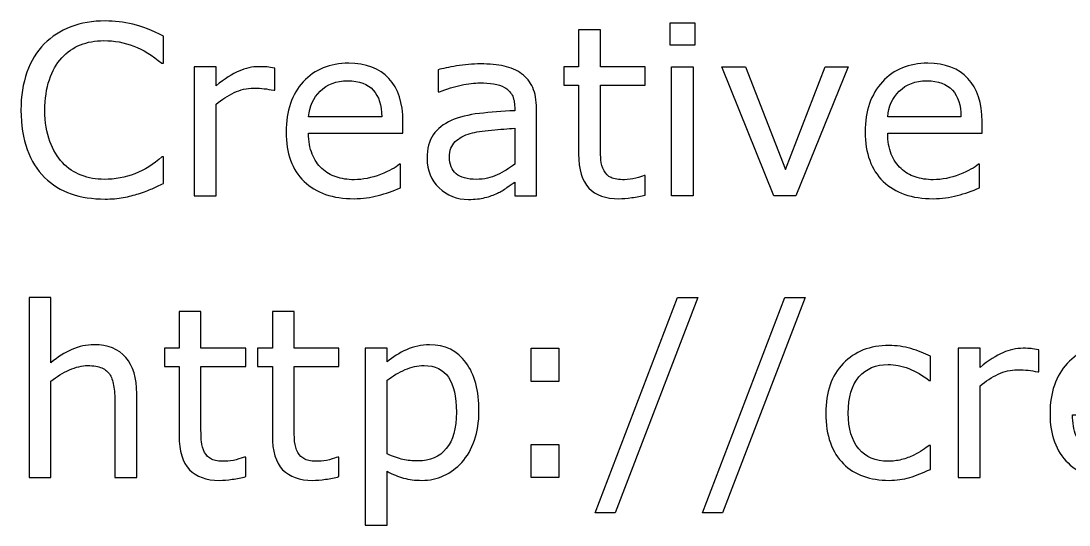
# Model space of a CAD drawing. Extents: x -419 to 481, y -215 to 497.
# Drawn here: x -419.03 to -386.21, y -111.7 to -95.91 of the extents above; entities that cross this region are included whole.
import ezdxf

# ---------------------------------------------------------------- set-up
doc = ezdxf.new("R2010")
doc.units = 0
doc.header["$MEASUREMENT"] = 0
doc.layers.add('LAYER_1_0', color=160, linetype='Continuous')

# ---------------------------------------------------------------- blocks, each defined once
blk = doc.blocks.new('AI9-BLK1')
at = {"layer": 'LAYER_1_0', "color": 7}
for points in [[(-118.599, -6.152), (-119.37, -6.152), (-119.37, -5.446), (-118.599, -5.446), (-118.599, -6.152)], [(-118.643, -10.87), (-119.326, -10.87), (-119.326, -6.824), (-118.643, -6.824), (-118.643, -10.87)], [(-113.799, -6.824), (-115.436, -10.87), (-116.12, -10.87), (-117.746, -6.824), (-117.009, -6.824), (-115.755, -10.044), (-114.512, -6.824), (-113.799, -6.824)], [(-118.5, -14.056), (-121.093, -20.792), (-121.719, -20.792), (-119.137, -14.056), (-118.5, -14.056)], [(-115.136, -14.056), (-117.729, -20.792), (-118.355, -20.792), (-115.773, -14.056), (-115.136, -14.056)], [(-122.856, -16.68), (-123.716, -16.68), (-123.716, -15.643), (-122.856, -15.643), (-122.856, -16.68)], [(-122.856, -19.689), (-123.716, -19.689), (-123.716, -18.653), (-122.856, -18.653), (-122.856, -19.689)]]:
    blk.add_lwpolyline(points, dxfattribs=at)
for points, knots in [([(-135.232, -10.482), (-135.364, -10.54), (-135.484, -10.594), (-135.591, -10.645), (-135.698, -10.695), (-135.839, -10.748), (-136.012, -10.803), (-136.159, -10.849), (-136.319, -10.888), (-136.491, -10.921), (-136.663, -10.953), (-136.854, -10.969), (-137.061, -10.969), (-137.451, -10.969), (-137.806, -10.914), (-138.126, -10.805), (-138.445, -10.695), (-138.723, -10.523), (-138.959, -10.289), (-139.19, -10.061), (-139.371, -9.77), (-139.501, -9.416), (-139.631, -9.063), (-139.697, -8.653), (-139.697, -8.185), (-139.697, -7.742), (-139.634, -7.346), (-139.508, -6.996), (-139.383, -6.647), (-139.203, -6.351), (-138.966, -6.111), (-138.737, -5.877), (-138.46, -5.699), (-138.137, -5.575), (-137.812, -5.453), (-137.452, -5.391), (-137.057, -5.391), (-136.768, -5.391), (-136.48, -5.426), (-136.192, -5.496), (-135.904, -5.566), (-135.583, -5.689), (-135.232, -5.865), (-135.232, -5.865), (-135.232, -6.714), (-135.232, -6.714), (-135.232, -6.714), (-135.285, -6.714), (-135.285, -6.714), (-135.582, -6.468), (-135.875, -6.289), (-136.167, -6.177), (-136.458, -6.064), (-136.77, -6.008), (-137.102, -6.008), (-137.374, -6.008), (-137.618, -6.052), (-137.836, -6.14), (-138.055, -6.228), (-138.249, -6.364), (-138.42, -6.55), (-138.586, -6.73), (-138.715, -6.958), (-138.808, -7.234), (-138.9, -7.51), (-138.947, -7.828), (-138.947, -8.189), (-138.947, -8.567), (-138.895, -8.892), (-138.793, -9.164), (-138.691, -9.436), (-138.559, -9.658), (-138.398, -9.829), (-138.23, -10.006), (-138.033, -10.138), (-137.807, -10.224), (-137.583, -10.309), (-137.345, -10.352), (-137.094, -10.352), (-136.75, -10.352), (-136.428, -10.293), (-136.127, -10.175), (-135.826, -10.058), (-135.545, -9.882), (-135.282, -9.646), (-135.282, -9.646), (-135.232, -9.646), (-135.232, -9.646), (-135.232, -9.646), (-135.232, -10.482), (-135.232, -10.482)], [0, 0, 0, 0, 1, 1, 1, 2, 2, 2, 3, 3, 3, 4, 4, 4, 5, 5, 5, 6, 6, 6, 7, 7, 7, 8, 8, 8, 9, 9, 9, 10, 10, 10, 11, 11, 11, 12, 12, 12, 13, 13, 13, 14, 14, 14, 15, 15, 15, 16, 16, 16, 17, 17, 17, 18, 18, 18, 19, 19, 19, 20, 20, 20, 21, 21, 21, 22, 22, 22, 23, 23, 23, 24, 24, 24, 25, 25, 25, 26, 26, 26, 27, 27, 27, 28, 28, 28, 29, 29, 29, 30, 30, 30, 30]), ([(-120.151, -10.842), (-120.279, -10.876), (-120.418, -10.904), (-120.569, -10.925), (-120.72, -10.947), (-120.854, -10.958), (-120.972, -10.958), (-121.384, -10.958), (-121.698, -10.847), (-121.913, -10.624), (-122.127, -10.402), (-122.235, -10.045), (-122.235, -9.554), (-122.235, -9.554), (-122.235, -7.397), (-122.235, -7.397), (-122.235, -7.397), (-122.698, -7.397), (-122.698, -7.397), (-122.698, -7.397), (-122.698, -6.824), (-122.698, -6.824), (-122.698, -6.824), (-122.235, -6.824), (-122.235, -6.824), (-122.235, -6.824), (-122.235, -5.666), (-122.235, -5.666), (-122.235, -5.666), (-121.551, -5.666), (-121.551, -5.666), (-121.551, -5.666), (-121.551, -6.824), (-121.551, -6.824), (-121.551, -6.824), (-120.151, -6.824), (-120.151, -6.824), (-120.151, -6.824), (-120.151, -7.397), (-120.151, -7.397), (-120.151, -7.397), (-121.551, -7.397), (-121.551, -7.397), (-121.551, -7.397), (-121.551, -9.247), (-121.551, -9.247), (-121.551, -9.461), (-121.546, -9.627), (-121.537, -9.747), (-121.527, -9.867), (-121.493, -9.979), (-121.436, -10.083), (-121.383, -10.18), (-121.31, -10.251), (-121.218, -10.296), (-121.125, -10.34), (-120.983, -10.363), (-120.793, -10.363), (-120.683, -10.363), (-120.567, -10.346), (-120.447, -10.313), (-120.327, -10.28), (-120.24, -10.253), (-120.187, -10.231), (-120.187, -10.231), (-120.151, -10.231), (-120.151, -10.231), (-120.151, -10.231), (-120.151, -10.842), (-120.151, -10.842)], [0, 0, 0, 0, 1, 1, 1, 2, 2, 2, 3, 3, 3, 4, 4, 4, 5, 5, 5, 6, 6, 6, 7, 7, 7, 8, 8, 8, 9, 9, 9, 10, 10, 10, 11, 11, 11, 12, 12, 12, 13, 13, 13, 14, 14, 14, 15, 15, 15, 16, 16, 16, 17, 17, 17, 18, 18, 18, 19, 19, 19, 20, 20, 20, 21, 21, 21, 22, 22, 22, 23, 23, 23, 23]), ([(-131.745, -7.563), (-131.745, -7.563), (-131.782, -7.563), (-131.782, -7.563), (-131.883, -7.54), (-131.981, -7.523), (-132.077, -7.512), (-132.172, -7.502), (-132.284, -7.497), (-132.414, -7.497), (-132.624, -7.497), (-132.827, -7.543), (-133.022, -7.636), (-133.218, -7.729), (-133.406, -7.849), (-133.586, -7.996), (-133.586, -7.996), (-133.586, -10.87), (-133.586, -10.87), (-133.586, -10.87), (-134.27, -10.87), (-134.27, -10.87), (-134.27, -10.87), (-134.27, -6.824), (-134.27, -6.824), (-134.27, -6.824), (-133.586, -6.824), (-133.586, -6.824), (-133.586, -6.824), (-133.586, -7.422), (-133.586, -7.422), (-133.316, -7.204), (-133.079, -7.05), (-132.872, -6.96), (-132.666, -6.869), (-132.456, -6.824), (-132.241, -6.824), (-132.123, -6.824), (-132.037, -6.827), (-131.984, -6.833), (-131.931, -6.839), (-131.851, -6.851), (-131.745, -6.867), (-131.745, -6.867), (-131.745, -7.563), (-131.745, -7.563)], [0, 0, 0, 0, 1, 1, 1, 2, 2, 2, 3, 3, 3, 4, 4, 4, 5, 5, 5, 6, 6, 6, 7, 7, 7, 8, 8, 8, 9, 9, 9, 10, 10, 10, 11, 11, 11, 12, 12, 12, 13, 13, 13, 14, 14, 14, 15, 15, 15, 15]), ([(-127.735, -8.908), (-127.735, -8.908), (-130.69, -8.908), (-130.69, -8.908), (-130.69, -9.157), (-130.652, -9.374), (-130.578, -9.559), (-130.504, -9.744), (-130.402, -9.896), (-130.273, -10.015), (-130.148, -10.131), (-130.001, -10.218), (-129.829, -10.276), (-129.658, -10.334), (-129.469, -10.363), (-129.263, -10.363), (-128.991, -10.363), (-128.716, -10.308), (-128.439, -10.199), (-128.162, -10.09), (-127.965, -9.983), (-127.848, -9.878), (-127.848, -9.878), (-127.812, -9.878), (-127.812, -9.878), (-127.812, -9.878), (-127.812, -10.618), (-127.812, -10.618), (-128.041, -10.715), (-128.275, -10.796), (-128.513, -10.861), (-128.751, -10.925), (-129.002, -10.958), (-129.264, -10.958), (-129.933, -10.958), (-130.456, -10.777), (-130.832, -10.414), (-131.207, -10.051), (-131.395, -9.536), (-131.395, -8.869), (-131.395, -8.208), (-131.215, -7.684), (-130.856, -7.296), (-130.496, -6.908), (-130.022, -6.714), (-129.435, -6.714), (-128.891, -6.714), (-128.472, -6.873), (-128.177, -7.19), (-127.883, -7.507), (-127.735, -7.956), (-127.735, -8.54), (-127.735, -8.54), (-127.735, -8.908), (-127.735, -8.908)], [0, 0, 0, 0, 1, 1, 1, 2, 2, 2, 3, 3, 3, 4, 4, 4, 5, 5, 5, 6, 6, 6, 7, 7, 7, 8, 8, 8, 9, 9, 9, 10, 10, 10, 11, 11, 11, 12, 12, 12, 13, 13, 13, 14, 14, 14, 15, 15, 15, 16, 16, 16, 17, 17, 17, 18, 18, 18, 18]), ([(-123.554, -10.87), (-123.554, -10.87), (-124.237, -10.87), (-124.237, -10.87), (-124.237, -10.87), (-124.237, -10.438), (-124.237, -10.438), (-124.297, -10.479), (-124.378, -10.537), (-124.48, -10.61), (-124.582, -10.684), (-124.681, -10.742), (-124.777, -10.785), (-124.89, -10.841), (-125.02, -10.887), (-125.167, -10.924), (-125.313, -10.961), (-125.484, -10.98), (-125.681, -10.98), (-126.044, -10.98), (-126.352, -10.86), (-126.604, -10.619), (-126.856, -10.378), (-126.982, -10.071), (-126.982, -9.698), (-126.982, -9.392), (-126.917, -9.144), (-126.786, -8.956), (-126.655, -8.766), (-126.468, -8.618), (-126.226, -8.509), (-125.98, -8.401), (-125.686, -8.327), (-125.343, -8.289), (-124.999, -8.25), (-124.63, -8.221), (-124.237, -8.202), (-124.237, -8.202), (-124.237, -8.097), (-124.237, -8.097), (-124.237, -7.942), (-124.264, -7.814), (-124.318, -7.712), (-124.372, -7.611), (-124.45, -7.531), (-124.551, -7.473), (-124.647, -7.417), (-124.762, -7.38), (-124.897, -7.36), (-125.031, -7.341), (-125.173, -7.331), (-125.319, -7.331), (-125.497, -7.331), (-125.696, -7.355), (-125.915, -7.402), (-126.134, -7.449), (-126.36, -7.518), (-126.593, -7.607), (-126.593, -7.607), (-126.629, -7.607), (-126.629, -7.607), (-126.629, -7.607), (-126.629, -6.919), (-126.629, -6.919), (-126.496, -6.884), (-126.305, -6.844), (-126.054, -6.801), (-125.803, -6.758), (-125.556, -6.736), (-125.312, -6.736), (-125.027, -6.736), (-124.779, -6.76), (-124.568, -6.806), (-124.357, -6.853), (-124.174, -6.933), (-124.02, -7.047), (-123.868, -7.158), (-123.752, -7.301), (-123.673, -7.477), (-123.593, -7.653), (-123.554, -7.871), (-123.554, -8.131), (-123.554, -8.131), (-123.554, -10.87), (-123.554, -10.87)], [0, 0, 0, 0, 1, 1, 1, 2, 2, 2, 3, 3, 3, 4, 4, 4, 5, 5, 5, 6, 6, 6, 7, 7, 7, 8, 8, 8, 9, 9, 9, 10, 10, 10, 11, 11, 11, 12, 12, 12, 13, 13, 13, 14, 14, 14, 15, 15, 15, 16, 16, 16, 17, 17, 17, 18, 18, 18, 19, 19, 19, 20, 20, 20, 21, 21, 21, 22, 22, 22, 23, 23, 23, 24, 24, 24, 25, 25, 25, 26, 26, 26, 27, 27, 27, 28, 28, 28, 28]), ([(-109.601, -8.908), (-109.601, -8.908), (-112.555, -8.908), (-112.555, -8.908), (-112.555, -9.157), (-112.519, -9.374), (-112.444, -9.559), (-112.37, -9.744), (-112.268, -9.896), (-112.139, -10.015), (-112.015, -10.131), (-111.866, -10.218), (-111.696, -10.276), (-111.524, -10.334), (-111.336, -10.363), (-111.13, -10.363), (-110.857, -10.363), (-110.582, -10.308), (-110.305, -10.199), (-110.029, -10.09), (-109.832, -9.983), (-109.715, -9.878), (-109.715, -9.878), (-109.678, -9.878), (-109.678, -9.878), (-109.678, -9.878), (-109.678, -10.618), (-109.678, -10.618), (-109.907, -10.715), (-110.14, -10.796), (-110.379, -10.861), (-110.617, -10.925), (-110.868, -10.958), (-111.131, -10.958), (-111.8, -10.958), (-112.323, -10.777), (-112.698, -10.414), (-113.074, -10.051), (-113.261, -9.536), (-113.261, -8.869), (-113.261, -8.208), (-113.081, -7.684), (-112.721, -7.296), (-112.362, -6.908), (-111.888, -6.714), (-111.301, -6.714), (-110.758, -6.714), (-110.338, -6.873), (-110.043, -7.19), (-109.748, -7.507), (-109.601, -7.956), (-109.601, -8.54), (-109.601, -8.54), (-109.601, -8.908), (-109.601, -8.908)], [0, 0, 0, 0, 1, 1, 1, 2, 2, 2, 3, 3, 3, 4, 4, 4, 5, 5, 5, 6, 6, 6, 7, 7, 7, 8, 8, 8, 9, 9, 9, 10, 10, 10, 11, 11, 11, 12, 12, 12, 13, 13, 13, 14, 14, 14, 15, 15, 15, 16, 16, 16, 17, 17, 17, 18, 18, 18, 18]), ([(-128.397, -8.389), (-128.399, -8.032), (-128.488, -7.755), (-128.663, -7.559), (-128.839, -7.363), (-129.106, -7.265), (-129.464, -7.265), (-129.825, -7.265), (-130.112, -7.373), (-130.326, -7.588), (-130.539, -7.803), (-130.661, -8.07), (-130.69, -8.389), (-130.69, -8.389), (-128.397, -8.389), (-128.397, -8.389)], [0, 0, 0, 0, 1, 1, 1, 2, 2, 2, 3, 3, 3, 4, 4, 4, 5, 5, 5, 5]), ([(-110.262, -8.389), (-110.265, -8.032), (-110.354, -7.755), (-110.53, -7.559), (-110.705, -7.363), (-110.972, -7.265), (-111.33, -7.265), (-111.691, -7.265), (-111.978, -7.373), (-112.192, -7.588), (-112.406, -7.803), (-112.527, -8.07), (-112.555, -8.389), (-112.555, -8.389), (-110.262, -8.389), (-110.262, -8.389)], [0, 0, 0, 0, 1, 1, 1, 2, 2, 2, 3, 3, 3, 4, 4, 4, 5, 5, 5, 5]), ([(-124.237, -9.878), (-124.237, -9.878), (-124.237, -8.753), (-124.237, -8.753), (-124.443, -8.765), (-124.685, -8.783), (-124.964, -8.807), (-125.243, -8.832), (-125.463, -8.867), (-125.626, -8.912), (-125.82, -8.968), (-125.977, -9.054), (-126.097, -9.171), (-126.217, -9.288), (-126.277, -9.449), (-126.277, -9.654), (-126.277, -9.885), (-126.207, -10.059), (-126.068, -10.176), (-125.929, -10.294), (-125.717, -10.352), (-125.432, -10.352), (-125.195, -10.352), (-124.979, -10.305), (-124.783, -10.213), (-124.586, -10.12), (-124.404, -10.008), (-124.237, -9.878)], [0, 0, 0, 0, 1, 1, 1, 2, 2, 2, 3, 3, 3, 4, 4, 4, 5, 5, 5, 6, 6, 6, 7, 7, 7, 8, 8, 8, 9, 9, 9, 9]), ([(-136.07, -19.689), (-136.07, -19.689), (-136.753, -19.689), (-136.753, -19.689), (-136.753, -19.689), (-136.753, -17.388), (-136.753, -17.388), (-136.753, -17.203), (-136.763, -17.029), (-136.785, -16.865), (-136.807, -16.703), (-136.846, -16.575), (-136.904, -16.484), (-136.964, -16.382), (-137.05, -16.307), (-137.163, -16.258), (-137.275, -16.208), (-137.421, -16.184), (-137.601, -16.184), (-137.786, -16.184), (-137.979, -16.23), (-138.181, -16.321), (-138.382, -16.413), (-138.575, -16.53), (-138.759, -16.672), (-138.759, -16.672), (-138.759, -19.689), (-138.759, -19.689), (-138.759, -19.689), (-139.443, -19.689), (-139.443, -19.689), (-139.443, -19.689), (-139.443, -14.056), (-139.443, -14.056), (-139.443, -14.056), (-138.759, -14.056), (-138.759, -14.056), (-138.759, -14.056), (-138.759, -16.094), (-138.759, -16.094), (-138.548, -15.918), (-138.329, -15.781), (-138.103, -15.682), (-137.877, -15.583), (-137.645, -15.533), (-137.407, -15.533), (-136.972, -15.533), (-136.64, -15.665), (-136.412, -15.928), (-136.183, -16.191), (-136.07, -16.57), (-136.07, -17.065), (-136.07, -17.065), (-136.07, -19.689), (-136.07, -19.689)], [0, 0, 0, 0, 1, 1, 1, 2, 2, 2, 3, 3, 3, 4, 4, 4, 5, 5, 5, 6, 6, 6, 7, 7, 7, 8, 8, 8, 9, 9, 9, 10, 10, 10, 11, 11, 11, 12, 12, 12, 13, 13, 13, 14, 14, 14, 15, 15, 15, 16, 16, 16, 17, 17, 17, 18, 18, 18, 18]), ([(-132.66, -19.662), (-132.788, -19.696), (-132.927, -19.724), (-133.078, -19.745), (-133.229, -19.767), (-133.363, -19.778), (-133.481, -19.778), (-133.894, -19.778), (-134.207, -19.666), (-134.421, -19.444), (-134.636, -19.221), (-134.744, -18.864), (-134.744, -18.373), (-134.744, -18.373), (-134.744, -16.217), (-134.744, -16.217), (-134.744, -16.217), (-135.207, -16.217), (-135.207, -16.217), (-135.207, -16.217), (-135.207, -15.643), (-135.207, -15.643), (-135.207, -15.643), (-134.744, -15.643), (-134.744, -15.643), (-134.744, -15.643), (-134.744, -14.486), (-134.744, -14.486), (-134.744, -14.486), (-134.06, -14.486), (-134.06, -14.486), (-134.06, -14.486), (-134.06, -15.643), (-134.06, -15.643), (-134.06, -15.643), (-132.66, -15.643), (-132.66, -15.643), (-132.66, -15.643), (-132.66, -16.217), (-132.66, -16.217), (-132.66, -16.217), (-134.06, -16.217), (-134.06, -16.217), (-134.06, -16.217), (-134.06, -18.066), (-134.06, -18.066), (-134.06, -18.28), (-134.056, -18.446), (-134.046, -18.566), (-134.036, -18.686), (-134.003, -18.798), (-133.945, -18.902), (-133.892, -18.999), (-133.819, -19.07), (-133.726, -19.115), (-133.634, -19.16), (-133.493, -19.182), (-133.302, -19.182), (-133.192, -19.182), (-133.076, -19.166), (-132.956, -19.133), (-132.836, -19.1), (-132.749, -19.072), (-132.696, -19.05), (-132.696, -19.05), (-132.66, -19.05), (-132.66, -19.05), (-132.66, -19.05), (-132.66, -19.662), (-132.66, -19.662)], [0, 0, 0, 0, 1, 1, 1, 2, 2, 2, 3, 3, 3, 4, 4, 4, 5, 5, 5, 6, 6, 6, 7, 7, 7, 8, 8, 8, 9, 9, 9, 10, 10, 10, 11, 11, 11, 12, 12, 12, 13, 13, 13, 14, 14, 14, 15, 15, 15, 16, 16, 16, 17, 17, 17, 18, 18, 18, 19, 19, 19, 20, 20, 20, 21, 21, 21, 22, 22, 22, 23, 23, 23, 23]), ([(-129.741, -19.662), (-129.868, -19.696), (-130.008, -19.724), (-130.158, -19.745), (-130.309, -19.767), (-130.444, -19.778), (-130.562, -19.778), (-130.974, -19.778), (-131.288, -19.666), (-131.503, -19.444), (-131.717, -19.221), (-131.825, -18.864), (-131.825, -18.373), (-131.825, -18.373), (-131.825, -16.217), (-131.825, -16.217), (-131.825, -16.217), (-132.288, -16.217), (-132.288, -16.217), (-132.288, -16.217), (-132.288, -15.643), (-132.288, -15.643), (-132.288, -15.643), (-131.825, -15.643), (-131.825, -15.643), (-131.825, -15.643), (-131.825, -14.486), (-131.825, -14.486), (-131.825, -14.486), (-131.141, -14.486), (-131.141, -14.486), (-131.141, -14.486), (-131.141, -15.643), (-131.141, -15.643), (-131.141, -15.643), (-129.741, -15.643), (-129.741, -15.643), (-129.741, -15.643), (-129.741, -16.217), (-129.741, -16.217), (-129.741, -16.217), (-131.141, -16.217), (-131.141, -16.217), (-131.141, -16.217), (-131.141, -18.066), (-131.141, -18.066), (-131.141, -18.28), (-131.136, -18.446), (-131.127, -18.566), (-131.117, -18.686), (-131.083, -18.798), (-131.025, -18.902), (-130.973, -18.999), (-130.9, -19.07), (-130.808, -19.115), (-130.715, -19.16), (-130.573, -19.182), (-130.383, -19.182), (-130.273, -19.182), (-130.157, -19.166), (-130.037, -19.133), (-129.917, -19.1), (-129.83, -19.072), (-129.777, -19.05), (-129.777, -19.05), (-129.741, -19.05), (-129.741, -19.05), (-129.741, -19.05), (-129.741, -19.662), (-129.741, -19.662)], [0, 0, 0, 0, 1, 1, 1, 2, 2, 2, 3, 3, 3, 4, 4, 4, 5, 5, 5, 6, 6, 6, 7, 7, 7, 8, 8, 8, 9, 9, 9, 10, 10, 10, 11, 11, 11, 12, 12, 12, 13, 13, 13, 14, 14, 14, 15, 15, 15, 16, 16, 16, 17, 17, 17, 18, 18, 18, 19, 19, 19, 20, 20, 20, 21, 21, 21, 22, 22, 22, 23, 23, 23, 23]), ([(-125.355, -17.623), (-125.355, -17.952), (-125.403, -18.252), (-125.497, -18.524), (-125.591, -18.796), (-125.723, -19.027), (-125.895, -19.215), (-126.054, -19.394), (-126.241, -19.533), (-126.458, -19.63), (-126.673, -19.728), (-126.902, -19.778), (-127.143, -19.778), (-127.353, -19.778), (-127.544, -19.755), (-127.713, -19.709), (-127.883, -19.663), (-128.057, -19.591), (-128.233, -19.495), (-128.233, -19.495), (-128.233, -21.178), (-128.233, -21.178), (-128.233, -21.178), (-128.916, -21.178), (-128.916, -21.178), (-128.916, -21.178), (-128.916, -15.643), (-128.916, -15.643), (-128.916, -15.643), (-128.233, -15.643), (-128.233, -15.643), (-128.233, -15.643), (-128.233, -16.07), (-128.233, -16.07), (-128.052, -15.918), (-127.849, -15.79), (-127.623, -15.687), (-127.398, -15.585), (-127.156, -15.533), (-126.901, -15.533), (-126.414, -15.533), (-126.034, -15.718), (-125.763, -16.087), (-125.491, -16.455), (-125.355, -16.967), (-125.355, -17.623)], [0, 0, 0, 0, 1, 1, 1, 2, 2, 2, 3, 3, 3, 4, 4, 4, 5, 5, 5, 6, 6, 6, 7, 7, 7, 8, 8, 8, 9, 9, 9, 10, 10, 10, 11, 11, 11, 12, 12, 12, 13, 13, 13, 14, 14, 14, 15, 15, 15, 15]), ([(-111.221, -19.434), (-111.447, -19.543), (-111.662, -19.627), (-111.866, -19.687), (-112.069, -19.748), (-112.285, -19.778), (-112.514, -19.778), (-112.806, -19.778), (-113.074, -19.735), (-113.317, -19.649), (-113.56, -19.564), (-113.768, -19.434), (-113.942, -19.26), (-114.118, -19.087), (-114.254, -18.868), (-114.35, -18.603), (-114.447, -18.338), (-114.495, -18.028), (-114.495, -17.674), (-114.495, -17.014), (-114.314, -16.495), (-113.951, -16.119), (-113.588, -15.743), (-113.109, -15.555), (-112.514, -15.555), (-112.283, -15.555), (-112.056, -15.588), (-111.833, -15.653), (-111.61, -15.718), (-111.406, -15.797), (-111.221, -15.891), (-111.221, -15.891), (-111.221, -16.647), (-111.221, -16.647), (-111.221, -16.647), (-111.257, -16.647), (-111.257, -16.647), (-111.464, -16.487), (-111.678, -16.365), (-111.898, -16.279), (-112.119, -16.194), (-112.334, -16.151), (-112.543, -16.151), (-112.928, -16.151), (-113.232, -16.28), (-113.455, -16.537), (-113.678, -16.796), (-113.789, -17.174), (-113.789, -17.674), (-113.789, -18.159), (-113.681, -18.531), (-113.462, -18.792), (-113.244, -19.052), (-112.938, -19.182), (-112.543, -19.182), (-112.406, -19.182), (-112.266, -19.165), (-112.124, -19.129), (-111.981, -19.093), (-111.854, -19.047), (-111.741, -18.99), (-111.642, -18.939), (-111.549, -18.887), (-111.463, -18.831), (-111.376, -18.775), (-111.308, -18.727), (-111.257, -18.686), (-111.257, -18.686), (-111.221, -18.686), (-111.221, -18.686), (-111.221, -18.686), (-111.221, -19.434), (-111.221, -19.434)], [0, 0, 0, 0, 1, 1, 1, 2, 2, 2, 3, 3, 3, 4, 4, 4, 5, 5, 5, 6, 6, 6, 7, 7, 7, 8, 8, 8, 9, 9, 9, 10, 10, 10, 11, 11, 11, 12, 12, 12, 13, 13, 13, 14, 14, 14, 15, 15, 15, 16, 16, 16, 17, 17, 17, 18, 18, 18, 19, 19, 19, 20, 20, 20, 21, 21, 21, 22, 22, 22, 23, 23, 23, 24, 24, 24, 24]), ([(-107.824, -16.382), (-107.824, -16.382), (-107.86, -16.382), (-107.86, -16.382), (-107.961, -16.359), (-108.06, -16.342), (-108.155, -16.331), (-108.25, -16.321), (-108.363, -16.316), (-108.493, -16.316), (-108.703, -16.316), (-108.905, -16.362), (-109.101, -16.455), (-109.296, -16.549), (-109.484, -16.669), (-109.665, -16.816), (-109.665, -16.816), (-109.665, -19.689), (-109.665, -19.689), (-109.665, -19.689), (-110.348, -19.689), (-110.348, -19.689), (-110.348, -19.689), (-110.348, -15.643), (-110.348, -15.643), (-110.348, -15.643), (-109.665, -15.643), (-109.665, -15.643), (-109.665, -15.643), (-109.665, -16.241), (-109.665, -16.241), (-109.395, -16.024), (-109.156, -15.87), (-108.95, -15.78), (-108.744, -15.689), (-108.534, -15.643), (-108.319, -15.643), (-108.201, -15.643), (-108.115, -15.647), (-108.062, -15.653), (-108.009, -15.659), (-107.93, -15.67), (-107.824, -15.687), (-107.824, -15.687), (-107.824, -16.382), (-107.824, -16.382)], [0, 0, 0, 0, 1, 1, 1, 2, 2, 2, 3, 3, 3, 4, 4, 4, 5, 5, 5, 6, 6, 6, 7, 7, 7, 8, 8, 8, 9, 9, 9, 10, 10, 10, 11, 11, 11, 12, 12, 12, 13, 13, 13, 14, 14, 14, 15, 15, 15, 15]), ([(-103.813, -17.727), (-103.813, -17.727), (-106.768, -17.727), (-106.768, -17.727), (-106.768, -17.976), (-106.731, -18.194), (-106.657, -18.379), (-106.582, -18.564), (-106.48, -18.715), (-106.351, -18.834), (-106.227, -18.95), (-106.079, -19.037), (-105.908, -19.095), (-105.736, -19.153), (-105.548, -19.182), (-105.342, -19.182), (-105.069, -19.182), (-104.794, -19.128), (-104.517, -19.019), (-104.241, -18.91), (-104.044, -18.803), (-103.927, -18.697), (-103.927, -18.697), (-103.89, -18.697), (-103.89, -18.697), (-103.89, -18.697), (-103.89, -19.438), (-103.89, -19.438), (-104.119, -19.534), (-104.353, -19.615), (-104.591, -19.68), (-104.829, -19.745), (-105.08, -19.778), (-105.343, -19.778), (-106.012, -19.778), (-106.535, -19.596), (-106.91, -19.234), (-107.286, -18.871), (-107.473, -18.356), (-107.473, -17.688), (-107.473, -17.027), (-107.293, -16.503), (-106.934, -16.115), (-106.574, -15.727), (-106.101, -15.533), (-105.514, -15.533), (-104.97, -15.533), (-104.55, -15.692), (-104.255, -16.009), (-103.961, -16.326), (-103.813, -16.776), (-103.813, -17.359), (-103.813, -17.359), (-103.813, -17.727), (-103.813, -17.727)], [0, 0, 0, 0, 1, 1, 1, 2, 2, 2, 3, 3, 3, 4, 4, 4, 5, 5, 5, 6, 6, 6, 7, 7, 7, 8, 8, 8, 9, 9, 9, 10, 10, 10, 11, 11, 11, 12, 12, 12, 13, 13, 13, 14, 14, 14, 15, 15, 15, 16, 16, 16, 17, 17, 17, 18, 18, 18, 18]), ([(-126.061, -17.645), (-126.061, -17.156), (-126.144, -16.79), (-126.31, -16.547), (-126.476, -16.305), (-126.732, -16.184), (-127.076, -16.184), (-127.271, -16.184), (-127.468, -16.226), (-127.666, -16.311), (-127.863, -16.396), (-128.052, -16.507), (-128.233, -16.645), (-128.233, -16.645), (-128.233, -18.946), (-128.233, -18.946), (-128.04, -19.033), (-127.874, -19.092), (-127.736, -19.124), (-127.597, -19.156), (-127.44, -19.171), (-127.265, -19.171), (-126.886, -19.171), (-126.591, -19.043), (-126.379, -18.786), (-126.167, -18.529), (-126.061, -18.149), (-126.061, -17.645)], [0, 0, 0, 0, 1, 1, 1, 2, 2, 2, 3, 3, 3, 4, 4, 4, 5, 5, 5, 6, 6, 6, 7, 7, 7, 8, 8, 8, 9, 9, 9, 9])]:
    blk.add_open_spline(points, degree=3, knots=knots, dxfattribs=at)

msp = doc.modelspace()

# ---------------------------------------------------------------- block references
at = {"layer": 'LAYER_1_0', "color": 7}
msp.add_blockref('AI9-BLK1', (-279.329, -90.522), dxfattribs=at)

doc.saveas('drawing.dxf')
